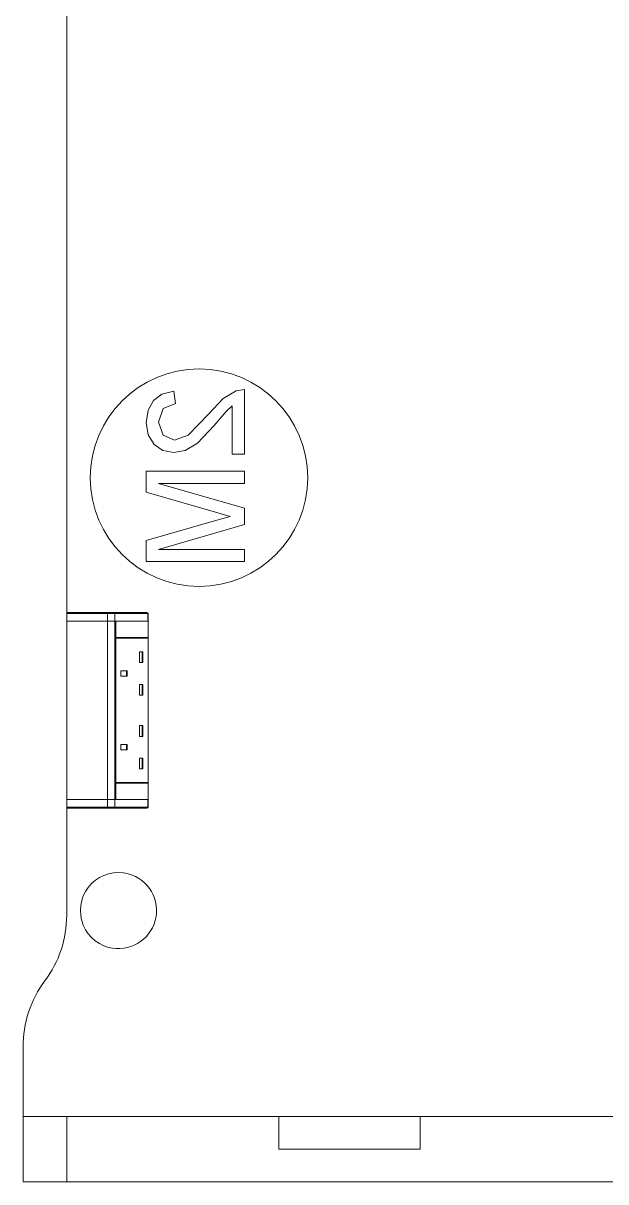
# Model space of a CAD drawing. Header units: millimetres. Extents: x 79795 to 317870, y -36033 to 97293.
# Drawn here: x 228046 to 228582, y 32610 to 33676 of the extents above; entities that cross this region are included whole.
import ezdxf

# ---------------------------------------------------------------- set-up
doc = ezdxf.new("R2010")
doc.units = ezdxf.units.MM
doc.header["$MEASUREMENT"] = 0
doc.layers.add('I-FURN', color=8, linetype='CONTINUOUS', lineweight=9)

msp = doc.modelspace()

# ---------------------------------------------------------------- linework, layer by layer
at = {"layer": 'I-FURN'}
for p, q in [((228085.8, 33964.8), (228085.8, 33132.5)), ((228085.8, 33132.5), (228085.8, 33964.8)), ((228184.4, 33337.1), (228173.4, 33334.3)), ((228185.8, 33325.8), (228184.4, 33337.1)), ((228241.6, 33337.3), (228229.6, 33330.4)), ((228249.4, 33338.5), (228241.6, 33337.3)), ((228249.4, 33279.2), (228249.4, 33338.5)), ((228165.5, 33328.4), (228160.6, 33319.6)), ((228173.4, 33334.3), (228165.5, 33328.4)), ((228229.6, 33330.4), (228216.5, 33316.3)), ((228160.6, 33319.6), (228159, 33308.2)), ((228170.3, 33308.5), (228174.4, 33321)), ((228174.4, 33321), (228185.8, 33325.8)), ((228216.5, 33316.3), (228197.6, 33296.7)), ((228221.4, 33305.4), (228232.3, 33318.4)), ((228232.3, 33318.4), (228238.1, 33323.5)), ((228238.1, 33323.5), (228238.1, 33279.2)), ((228159, 33308.2), (228160.8, 33296.8)), ((228174.5, 33296.5), (228170.3, 33308.5)), ((228206, 33289.3), (228221.4, 33305.4)), ((228160.8, 33296.8), (228166.2, 33288)), ((228184.8, 33291.9), (228174.5, 33296.5)), ((228197.6, 33296.7), (228184.8, 33291.9)), ((228166.2, 33288), (228174.3, 33282.4)), ((228194.9, 33282.6), (228206, 33289.3)), ((228174.3, 33282.4), (228184.2, 33280.6)), ((228184.2, 33280.6), (228194.9, 33282.6)), ((228238.1, 33279.2), (228249.4, 33279.2)), ((228249.4, 33263.6), (228159, 33263.6)), ((228159, 33263.6), (228159, 33244.2)), ((228249.4, 33252.3), (228249.4, 33263.6)), ((228249.4, 33229.6), (228170.3, 33252.3)), ((228170.3, 33252.3), (228249.4, 33252.3)), ((228159, 33244.2), (228222.7, 33225.7)), ((228236, 33221.9), (228221.6, 33217.9)), ((228222.7, 33225.7), (228236, 33221.9)), ((228249.4, 33214.3), (228249.4, 33229.6)), ((228221.6, 33217.9), (228159, 33199.7)), ((228170.3, 33191.6), (228249.4, 33214.3)), ((228159, 33199.7), (228159, 33180.3)), ((228249.4, 33191.6), (228170.3, 33191.6)), ((228249.4, 33180.3), (228249.4, 33191.6)), ((228159, 33180.3), (228249.4, 33180.3)), ((228085.8, 33132.5), (228085.8, 33125.5)), ((228085.8, 33132.5), (228123.3, 33132.5)), ((228085.8, 33132.5), (228085.8, 33125.5)), ((228085.8, 33125.5), (228123.3, 33125.5)), ((228085.8, 33125.4), (228085.8, 32961.5)), ((228085.8, 32961.5), (228085.8, 33125.4)), ((228123.3, 33125.4), (228085.8, 33125.4)), ((228086.8, 33133.5), (228086.8, 33133.5)), ((228123.8, 33133.5), (228086.8, 33133.5)), ((228086.8, 33133.5), (228090.8, 33133.5)), ((228090.8, 33132.5), (228090.8, 33133.5)), ((228090.8, 33133.5), (228129.4, 33133.5)), ((228123.3, 33132.5), (228130.2, 33132.5)), ((228123.3, 33132.5), (228123.3, 33125.5)), ((228123.3, 33125.5), (228130.2, 33125.5)), ((228123.3, 32961.5), (228123.3, 33125.4)), ((228130.2, 33125.4), (228123.3, 33125.4)), ((228129.4, 33133.5), (228123.8, 33133.5)), ((228131, 33125.5), (228128.6, 33125.5)), ((228159.6, 33133.5), (228129.4, 33133.5)), ((228159.6, 33133.5), (228129.4, 33133.5)), ((228130.2, 33132.5), (228160.5, 33132.5)), ((228130.2, 33132.5), (228130.2, 33125.5)), ((228130.2, 33125.5), (228160.5, 33125.5)), ((228130.2, 32961.5), (228130.2, 33125.4)), ((228130.2, 33125.4), (228130.8, 33125.4)), ((228130.8, 33125.4), (228130.8, 33110.5)), ((228131, 33110.5), (228131, 33125.5)), ((228131, 33125.5), (228160.8, 33125.5)), ((228160.3, 33133.3), (228160.3, 33133.3)), ((228160.5, 33132.5), (228160.6, 33132.5)), ((228160.5, 33132.5), (228160.5, 33125.5)), ((228160.5, 33125.5), (228160.6, 33125.5)), ((228160.6, 33125.5), (228160.6, 33132.5)), ((228160.6, 33125.5), (228160.6, 33132.5)), ((228160.6, 33125.5), (228160.6, 33132.5)), ((228160.6, 32961.5), (228160.6, 33125.4)), ((228160.8, 33125.5), (228160.8, 33110.5)), ((228130.8, 33110), (228130.8, 32977)), ((228160.8, 33110.5), (228131, 33110.5)), ((228131, 32977), (228131, 33110)), ((228160.8, 33110), (228131, 33110)), ((228160.5, 33110.5), (228160.5, 33110)), ((228160.8, 33110), (228160.8, 32977)), ((228155.8, 33097.4), (228152.9, 33097.4)), ((228152.9, 33087.4), (228152.9, 33097.4)), ((228155.1, 33087.4), (228155.1, 33097.4)), ((228155.8, 33087.4), (228155.8, 33097.4)), ((228155.8, 33087.4), (228152.9, 33087.4)), ((228141.5, 33079.9), (228135.7, 33079.9)), ((228135.7, 33074.9), (228135.7, 33079.9)), ((228141.5, 33074.9), (228135.7, 33074.9)), ((228140.7, 33074.9), (228140.7, 33079.9)), ((228141.5, 33074.9), (228141.5, 33079.9)), ((228155.8, 33067.4), (228152.9, 33067.4)), ((228152.9, 33057.4), (228152.9, 33067.4)), ((228155.1, 33057.4), (228155.1, 33067.4)), ((228155.8, 33057.4), (228155.8, 33067.4)), ((228155.8, 33057.4), (228152.9, 33057.4)), ((228155.8, 33029.6), (228152.9, 33029.6)), ((228152.9, 33019.6), (228152.9, 33029.6)), ((228155.1, 33019.6), (228155.1, 33029.6)), ((228155.8, 33019.6), (228155.8, 33029.6)), ((228155.8, 33019.6), (228152.9, 33019.6)), ((228135.7, 33012.1), (228135.7, 33007.1)), ((228141.5, 33012.1), (228135.7, 33012.1)), ((228135.7, 33007.1), (228141.5, 33007.1)), ((228140.7, 33007.1), (228140.7, 33012.1)), ((228141.5, 33007.1), (228141.5, 33012.1)), ((228155.8, 32999.6), (228152.9, 32999.6)), ((228152.9, 32989.6), (228152.9, 32999.6)), ((228155.1, 32989.6), (228155.1, 32999.6)), ((228155.8, 32989.6), (228155.8, 32999.6)), ((228155.8, 32989.6), (228152.9, 32989.6)), ((228130.8, 32976.5), (228130.8, 32961.5)), ((228160.8, 32977), (228131, 32977)), ((228131, 32961.5), (228131, 32976.5)), ((228131, 32976.5), (228160.8, 32976.5)), ((228160.5, 32977), (228160.5, 32976.5)), ((228160.8, 32976.5), (228160.8, 32961.5)), ((228085.8, 32961.5), (228123.3, 32961.5)), ((228085.8, 32961.4), (228085.8, 32954.4)), ((228085.8, 32954.4), (228085.8, 32961.4)), ((228123.3, 32961.4), (228085.8, 32961.4)), ((228085.8, 32954.4), (228085.8, 32854.8)), ((228085.8, 32854.8), (228085.8, 32954.4)), ((228123.3, 32954.4), (228085.8, 32954.4)), ((228090.8, 32953.4), (228086.8, 32953.4)), ((228086.8, 32953.4), (228123.8, 32953.4)), ((228090.8, 32953.4), (228090.8, 32954.4)), ((228129.4, 32953.4), (228090.8, 32953.4)), ((228123.3, 32961.5), (228130.2, 32961.5)), ((228123.3, 32954.4), (228123.3, 32961.4)), ((228130.2, 32961.4), (228123.3, 32961.4)), ((228130.2, 32954.4), (228123.3, 32954.4)), ((228123.8, 32953.4), (228129.4, 32953.4)), ((228129.4, 32953.4), (228159.6, 32953.4)), ((228129.4, 32953.4), (228159.6, 32953.4)), ((228130.8, 32961.5), (228130.2, 32961.5)), ((228130.2, 32954.4), (228130.2, 32961.4)), ((228160.5, 32961.4), (228130.2, 32961.4)), ((228160.5, 32954.4), (228130.2, 32954.4)), ((228160.8, 32961.5), (228131, 32961.5)), ((228160.3, 32953.7), (228160.3, 32953.6)), ((228160.5, 32954.4), (228160.5, 32961.4)), ((228160.6, 32961.4), (228160.5, 32961.4)), ((228160.6, 32954.4), (228160.5, 32954.4)), ((228160.6, 32954.4), (228160.6, 32961.4)), ((228160.6, 32954.4), (228160.6, 32961.4)), ((228160.6, 32961.4), (228160.6, 32954.4)), ((228045.8, 32733.7), (228045.8, 32609.8)), ((228045.8, 32609.8), (228045.8, 32733.7)), ((228085.8, 32669.8), (228045.8, 32669.8)), ((228045.8, 32669.8), (228280.8, 32669.8)), ((228045.8, 32609.8), (228045.8, 32669.8)), ((228045.8, 32609.8), (228045.8, 32669.8)), ((228805.8, 32669.8), (228085.8, 32669.8)), ((228085.8, 32609.8), (228085.8, 32669.8)), ((228085.8, 32609.8), (228085.8, 32669.8)), ((228280.8, 32669.8), (228410.8, 32669.8)), ((228280.8, 32639.8), (228280.8, 32669.8)), ((228280.8, 32639.8), (228280.8, 32669.8)), ((228410.8, 32669.8), (228845.8, 32669.8)), ((228410.8, 32639.8), (228410.8, 32669.8)), ((228410.8, 32669.8), (228410.8, 32639.8)), ((228410.8, 32639.8), (228280.8, 32639.8)), ((228280.8, 32639.8), (228410.8, 32639.8)), ((228845.8, 32609.8), (228045.8, 32609.8)), ((228045.8, 32609.8), (228085.8, 32609.8)), ((228045.8, 32609.8), (228845.8, 32609.8)), ((228845.8, 32609.8), (228045.8, 32609.8)), ((228085.8, 32609.8), (228805.8, 32609.8))]:
    msp.add_line(p, q, dxfattribs=at)
at = {"layer": 'I-FURN', "flags": 128}
for points in [[(228085.8, 33132.5), (228085.8, 33132.6), (228085.8, 33132.6), (228085.8, 33132.6), (228085.8, 33132.7), (228085.8, 33132.7), (228085.8, 33132.8), (228085.8, 33132.8), (228085.8, 33132.8), (228085.9, 33132.9), (228085.9, 33132.9), (228085.9, 33133), (228085.9, 33133), (228085.9, 33133), (228085.9, 33133.1), (228086, 33133.1), (228086, 33133.1), (228086, 33133.2), (228086, 33133.2), (228086.1, 33133.2), (228086.1, 33133.2), (228086.1, 33133.3), (228086.2, 33133.3), (228086.2, 33133.3), (228086.2, 33133.3), (228086.3, 33133.4), (228086.3, 33133.4), (228086.3, 33133.4), (228086.4, 33133.4), (228086.4, 33133.4), (228086.4, 33133.5), (228086.5, 33133.5), (228086.5, 33133.5), (228086.5, 33133.5), (228086.6, 33133.5), (228086.6, 33133.5), (228086.7, 33133.5), (228086.7, 33133.5), (228086.7, 33133.5), (228086.8, 33133.5), (228086.8, 33133.5)], [(228123.8, 33133.5), (228121, 33133.5), (228118.3, 33133.5), (228115.7, 33133.5), (228113.2, 33133.5), (228110.8, 33133.5), (228108.4, 33133.5), (228106.2, 33133.5), (228104.1, 33133.5), (228102.1, 33133.5), (228100.2, 33133.5), (228098.4, 33133.5), (228096.7, 33133.5), (228095.2, 33133.5), (228093.7, 33133.5), (228092.4, 33133.5), (228091.3, 33133.5), (228090.2, 33133.5), (228089.3, 33133.5), (228088.5, 33133.5), (228087.9, 33133.5), (228087.4, 33133.5), (228087, 33133.5), (228086.8, 33133.5)], [(228086.8, 33133.5), (228086.8, 33133.5), (228086.8, 33133.5), (228086.8, 33133.5), (228086.8, 33133.5), (228086.9, 33133.5), (228086.9, 33133.5), (228086.9, 33133.5), (228087, 33133.5), (228087, 33133.5), (228087.1, 33133.5), (228087.2, 33133.5), (228087.2, 33133.5), (228087.3, 33133.5), (228087.4, 33133.5), (228087.5, 33133.5), (228087.6, 33133.5), (228087.7, 33133.5), (228087.8, 33133.5), (228087.9, 33133.5), (228088, 33133.5), (228088.1, 33133.5), (228088.2, 33133.5), (228088.4, 33133.5), (228088.5, 33133.5), (228088.6, 33133.5), (228088.8, 33133.5), (228088.9, 33133.5), (228089, 33133.5), (228089.2, 33133.5), (228089.3, 33133.5), (228089.5, 33133.5), (228089.6, 33133.5), (228089.8, 33133.5), (228090, 33133.5), (228090.1, 33133.5), (228090.3, 33133.5), (228090.4, 33133.5), (228090.6, 33133.5), (228090.7, 33133.5), (228090.8, 33133.5)], [(228129.4, 33133.5), (228129.3, 33133.5), (228129.2, 33133.5), (228129.1, 33133.5), (228129, 33133.5), (228128.8, 33133.5), (228128.7, 33133.5), (228128.6, 33133.5), (228128.5, 33133.5), (228128.3, 33133.5), (228128.2, 33133.5), (228128.1, 33133.5), (228127.9, 33133.5), (228127.8, 33133.5), (228127.6, 33133.5), (228127.5, 33133.5), (228127.3, 33133.5), (228127.2, 33133.5), (228127, 33133.5), (228126.9, 33133.5), (228126.7, 33133.5), (228126.6, 33133.5), (228126.4, 33133.5), (228126.2, 33133.5), (228126.1, 33133.5), (228125.9, 33133.5), (228125.8, 33133.5), (228125.6, 33133.5), (228125.4, 33133.5), (228125.3, 33133.5), (228125.1, 33133.5), (228125, 33133.5), (228124.8, 33133.5), (228124.7, 33133.5), (228124.5, 33133.5), (228124.4, 33133.5), (228124.2, 33133.5), (228124.1, 33133.5), (228124, 33133.5), (228123.8, 33133.5)], [(228160.5, 33133), (228160.5, 33133), (228160.5, 33133), (228160.6, 33132.9), (228160.6, 33132.9), (228160.6, 33132.9), (228160.6, 33132.8), (228160.6, 33132.8), (228160.6, 33132.7), (228160.6, 33132.7), (228160.6, 33132.7), (228160.6, 33132.6), (228160.6, 33132.6), (228160.6, 33132.5), (228160.6, 33132.5)], [(228086.8, 32953.4), (228086.8, 32953.4), (228086.7, 32953.4), (228086.7, 32953.4), (228086.6, 32953.4), (228086.6, 32953.4), (228086.6, 32953.4), (228086.5, 32953.4), (228086.5, 32953.5), (228086.4, 32953.5), (228086.4, 32953.5), (228086.4, 32953.5), (228086.3, 32953.5), (228086.3, 32953.5), (228086.3, 32953.6), (228086.2, 32953.6), (228086.2, 32953.6), (228086.2, 32953.6), (228086.1, 32953.7), (228086.1, 32953.7), (228086.1, 32953.7), (228086, 32953.7), (228086, 32953.8), (228086, 32953.8), (228086, 32953.8), (228086, 32953.9), (228085.9, 32953.9), (228085.9, 32953.9), (228085.9, 32954), (228085.9, 32954), (228085.9, 32954), (228085.8, 32954.1), (228085.8, 32954.1), (228085.8, 32954.2), (228085.8, 32954.2), (228085.8, 32954.2), (228085.8, 32954.3), (228085.8, 32954.3), (228085.8, 32954.4), (228085.8, 32954.4), (228085.8, 32954.4)], [(228090.8, 32953.4), (228090.6, 32953.4), (228090.5, 32953.4), (228090.3, 32953.4), (228090.2, 32953.4), (228090, 32953.4), (228089.8, 32953.4), (228089.7, 32953.4), (228089.5, 32953.4), (228089.4, 32953.4), (228089.2, 32953.4), (228089.1, 32953.4), (228088.9, 32953.4), (228088.8, 32953.4), (228088.7, 32953.4), (228088.5, 32953.4), (228088.4, 32953.4), (228088.3, 32953.4), (228088.2, 32953.4), (228088, 32953.4), (228087.9, 32953.4), (228087.8, 32953.4), (228087.7, 32953.4), (228087.6, 32953.4), (228087.5, 32953.4), (228087.4, 32953.4), (228087.3, 32953.4), (228087.3, 32953.4), (228087.2, 32953.4), (228087.1, 32953.4), (228087.1, 32953.4), (228087, 32953.4), (228087, 32953.4), (228086.9, 32953.4), (228086.9, 32953.4), (228086.8, 32953.4), (228086.8, 32953.4), (228086.8, 32953.4), (228086.8, 32953.4), (228086.8, 32953.4)], [(228086.8, 32953.4), (228086.8, 32953.4), (228086.8, 32953.4)], [(228086.8, 32953.4), (228087.1, 32953.4), (228087.5, 32953.4), (228088, 32953.4), (228088.7, 32953.4), (228089.5, 32953.4), (228090.5, 32953.4), (228091.6, 32953.4), (228092.8, 32953.4), (228094.1, 32953.4), (228095.6, 32953.4), (228097.2, 32953.4), (228098.9, 32953.4), (228100.7, 32953.4), (228102.6, 32953.4), (228104.7, 32953.4), (228106.8, 32953.4), (228109.1, 32953.4), (228111.4, 32953.4), (228113.9, 32953.4), (228116.4, 32953.4), (228119.1, 32953.4), (228121.8, 32953.4), (228123.8, 32953.4)], [(228123.8, 32953.4), (228124, 32953.4), (228124.1, 32953.4), (228124.2, 32953.4), (228124.4, 32953.4), (228124.5, 32953.4), (228124.7, 32953.4), (228124.8, 32953.4), (228125, 32953.4), (228125.1, 32953.4), (228125.3, 32953.4), (228125.4, 32953.4), (228125.6, 32953.4), (228125.8, 32953.4), (228125.9, 32953.4), (228126.1, 32953.4), (228126.2, 32953.4), (228126.4, 32953.4), (228126.6, 32953.4), (228126.7, 32953.4), (228126.9, 32953.4), (228127, 32953.4), (228127.2, 32953.4), (228127.3, 32953.4), (228127.5, 32953.4), (228127.6, 32953.4), (228127.8, 32953.4), (228127.9, 32953.4), (228128.1, 32953.4), (228128.2, 32953.4), (228128.3, 32953.4), (228128.5, 32953.4), (228128.6, 32953.4), (228128.7, 32953.4), (228128.8, 32953.4), (228129, 32953.4), (228129.1, 32953.4), (228129.2, 32953.4), (228129.3, 32953.4), (228129.4, 32953.4)], [(228160.6, 32954.4), (228160.6, 32954.4), (228160.6, 32954.3), (228160.6, 32954.3), (228160.6, 32954.2), (228160.6, 32954.2), (228160.6, 32954.2), (228160.6, 32954.1), (228160.6, 32954.1), (228160.6, 32954.1), (228160.6, 32954), (228160.5, 32954), (228160.5, 32953.9), (228160.5, 32953.9)]]:
    msp.add_lwpolyline(points, dxfattribs=at)
at = {"layer": 'I-FURN'}
for centre, radius, start, end in [((228207.5, 33257.5), 100, 90, 270), ((228207.5, 33257.5), 100, 270, 90), ((228133.4, 32859.3), 35, 75, 194.7004), ((228133.4, 32859.3), 35, 255, 75), ((227985.8, 32854.8), 100, 323.1301, 0), ((227985.8, 32854.8), 100, 323.1301, 0), ((228133.4, 32859.3), 35, 195, 255), ((228145.8, 32734.8), 100, 143.1301, 180.6256), ((228145.8, 32734.8), 100, 143.1301, 180.6256)]:
    msp.add_arc(centre, radius, start, end, dxfattribs=at)
for centre, major_axis, ratio, start_param, end_param in [((228086.8, 33132.5), (0, 1), 0.998113, 0, 1.570796), ((228123.8, 33132.5), (0, 1), 0.56467, 0, 1.570796), ((228129.4, 33132.5), (0, 1), 0.819152, 4.712389, 6.283185), ((228159.6, 33132.5), (0, 1), 0.819152, 4.712389, 6.283185), ((228086.8, 32954.4), (0, 1), 0.998113, 1.570796, 3.141593), ((228123.8, 32954.4), (0, 1), 0.56467, 1.570796, 3.141593), ((228129.4, 32954.4), (0, 1), 0.819152, 3.141593, 4.712389), ((228159.6, 32954.4), (0, -1), 0.819152, 0, 1.570796)]:
    msp.add_ellipse(centre, major_axis=major_axis, ratio=ratio, start_param=start_param, end_param=end_param, dxfattribs=at)

doc.saveas('drawing.dxf')
